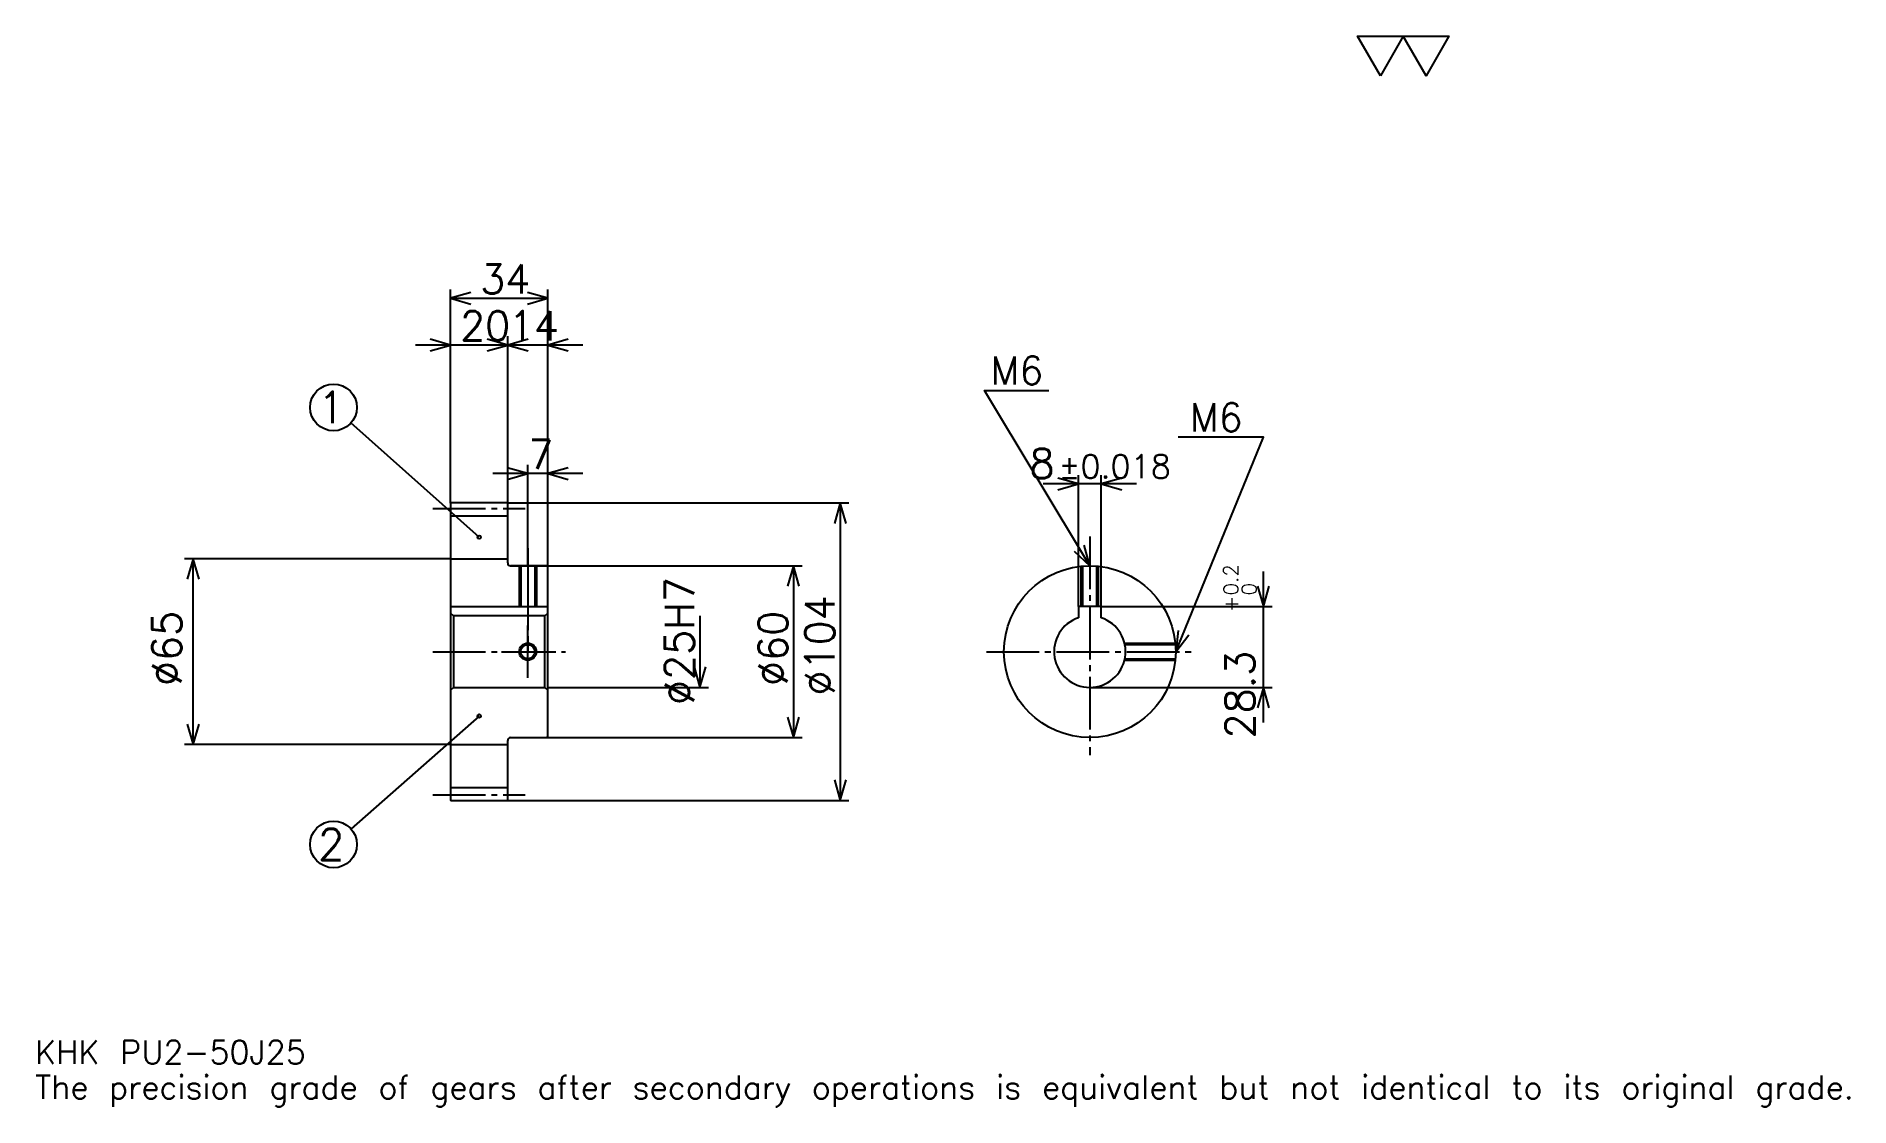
# Model space of a CAD drawing. Extents: x 21 to 654, y 7 to 382.
import ezdxf

# ---------------------------------------------------------------- set-up
doc = ezdxf.new("R2010")
doc.units = 0
doc.linetypes.add('DASHDOT', pattern=[24.521738, 18.391304, -2.043478, 2.043478, -2.043478])
doc.layers.get('0').update_dxf_attribs({"linetype": 'CONTINUOUS'})
doc.layers.add('DASHDOT', color=6, linetype='DASHDOT')
doc.styles.add('KANJI', font='TXT', dxfattribs={"bigfont": 'BIGFONT'})

msp = doc.modelspace()

# ---------------------------------------------------------------- linework, layer by layer
at = {"color": 5}
for p, q in [((165.521729, 218.543488), (165.521729, 293.130432)), ((199.521729, 218.543488), (199.521729, 293.130432)), ((165.521729, 290.065216), (199.521729, 290.065216)), ((197.782593, 273.717407), (153.260864, 273.717407)), ((211.782593, 273.717407), (173.260864, 273.717407)), ((185.521729, 218.543488), (185.521729, 276.782623)), ((175.521729, 206.543488), (130.75235, 246.472412)), ((211.782593, 228.76088), (180.260864, 228.76088)), ((192.521729, 218.543488), (192.521729, 231.826096)), ((384.913025, 182.343491), (384.913025, 228.217407)), ((392.913025, 182.343491), (392.913025, 228.217407)), ((405.173889, 225.152191), (372.652161, 225.152191)), ((165.521729, 218.443481), (165.521729, 218.543488)), ((185.421722, 218.543488), (199.521729, 218.543488)), ((185.521729, 218.443481), (185.521729, 218.543488)), ((192.521729, 196.543488), (192.521729, 218.543488)), ((192.521729, 196.543488), (192.521729, 218.543488)), ((199.521729, 218.543488), (304.760864, 218.543488)), ((199.521729, 196.043488), (199.521729, 218.543488)), ((301.695648, 218.543488), (301.695648, 114.543488)), ((165.521729, 199.043488), (72.543472, 199.043488)), ((75.608688, 134.043488), (75.608688, 199.043488)), ((186.521729, 196.543488), (199.521729, 196.543488)), ((199.521729, 196.543488), (288.413025, 196.543488)), ((285.347809, 196.543488), (285.347809, 136.543488)), ((449.565216, 141.782623), (449.565216, 194.604355)), ((252.652161, 179.043488), (252.652161, 154.043488)), ((392.913025, 182.343491), (452.630432, 182.343491)), ((199.521729, 154.043488), (255.717377, 154.043488)), ((388.913025, 154.043488), (452.630432, 154.043488)), ((175.521729, 144.043488), (130.782196, 104.580917)), ((165.521729, 134.043488), (72.543472, 134.043488)), ((186.521729, 136.543488), (199.521729, 136.543488)), ((199.521729, 136.543488), (288.413025, 136.543488)), ((185.421722, 114.543488), (199.521729, 114.543488)), ((199.521729, 114.543488), (304.760864, 114.543488))]:
    msp.add_line(p, q, dxfattribs=at)
at = {"color": 4}
for p, q in [((165.521729, 214.043488), (185.521729, 214.043488)), ((165.521729, 199.043488), (185.521729, 199.043488)), ((165.521729, 182.343491), (199.521729, 182.343491)), ((166.521729, 179.043488), (166.521729, 154.043488)), ((198.521729, 179.043488), (199.521729, 180.043488)), ((198.521729, 154.043488), (199.521729, 153.043488)), ((165.521729, 134.043488), (185.521729, 134.043488)), ((165.521729, 119.043488), (185.521729, 119.043488))]:
    msp.add_line(p, q, dxfattribs=at)
at = {"color": 7}
msp.add_lwpolyline([(490.434784, 367.82608), (482.46521, 381.639984), (514.343506, 381.639984), (506.373901, 367.82608), (498.404358, 381.639984), (490.434784, 367.82608)], dxfattribs=at)
at = {"color": 5}
for points in [[(172.673904, 292.108704), (165.521729, 290.065216), (172.673904, 288.021729)], [(192.369553, 288.021729), (199.521729, 290.065216), (192.369553, 292.108704)], [(158.369553, 271.67392), (165.521729, 273.717407), (158.369553, 275.760864)], [(178.369553, 271.67392), (185.521729, 273.717407), (178.369553, 275.760864)], [(192.673904, 275.760864), (185.521729, 273.717407), (192.673904, 271.67392)], [(206.673904, 275.760864), (199.521729, 273.717407), (206.673904, 271.67392)], [(388.913025, 196.543488), (352.130432, 257.847839), (374.608704, 257.847839)], [(418.913025, 166.543488), (449.565216, 241.5), (419.730408, 241.5)], [(185.369553, 226.717407), (192.521729, 228.76088), (185.369553, 230.804352)], [(206.673904, 230.804352), (199.521729, 228.76088), (206.673904, 226.717407)], [(377.760864, 223.108704), (384.913025, 225.152191), (377.760864, 227.195663)], [(400.065216, 227.195663), (392.913025, 225.152191), (400.065216, 223.108704)], [(303.739136, 211.391312), (301.695648, 218.543488), (299.652161, 211.391312)], [(383.481018, 201.625061), (388.913025, 196.543488), (386.985535, 203.727783)], [(77.652168, 191.891312), (75.608688, 199.043488), (73.565208, 191.891312)], [(287.391296, 189.391312), (285.347809, 196.543488), (283.304321, 189.391312)], [(447.521729, 189.495667), (449.565216, 182.343491), (451.608704, 189.495667)], [(419.72876, 173.936996), (418.913025, 166.543488), (423.511627, 172.39006)], [(250.608673, 161.195663), (252.652161, 154.043488), (254.695648, 161.195663)], [(451.608704, 146.891312), (449.565216, 154.043488), (447.521729, 146.891312)], [(73.565208, 141.195663), (75.608688, 134.043488), (77.652168, 141.195663)], [(283.304321, 143.695663), (285.347809, 136.543488), (287.391296, 143.695663)], [(299.652161, 121.695663), (301.695648, 114.543488), (303.739136, 121.695663)]]:
    msp.add_lwpolyline(points, dxfattribs=at)
at = {"color": 4}
for points in [[(185.521729, 197.543488), (185.521729, 218.443481), (185.421722, 218.543488), (165.621735, 218.543488), (165.521729, 218.443481), (165.521729, 153.043488)], [(186.521729, 136.543488), (199.021729, 136.543488), (199.521729, 137.043488), (199.521729, 196.043488), (199.021729, 196.543488), (186.521729, 196.543488)], [(189.521729, 196.543488), (189.521729, 182.343491)], [(190.061737, 196.543488), (190.061737, 182.343491)], [(194.98172, 196.543488), (194.98172, 182.343491)], [(195.521729, 196.543488), (195.521729, 182.343491)], [(386.453033, 182.343491), (386.453033, 196.442459)], [(391.373047, 182.343491), (391.373047, 196.442459)], [(385.913025, 182.343491), (385.913025, 196.393112)], [(391.913025, 182.343491), (391.913025, 196.393112)], [(165.521729, 153.043488), (166.521729, 154.043488), (198.521729, 154.043488), (198.521729, 179.043488), (166.521729, 179.043488), (165.521729, 180.043488)], [(392.913025, 178.3862), (392.913025, 182.343491), (384.913025, 182.343491), (384.913025, 178.3862)], [(401.047699, 169.543488), (418.762665, 169.543488)], [(401.168579, 169.003494), (418.812012, 169.003494)], [(401.047699, 163.543488), (418.762665, 163.543488)], [(401.168579, 164.083481), (418.812012, 164.083481)], [(165.521729, 153.043488), (165.521729, 114.643486), (165.621735, 114.543488), (185.421722, 114.543488), (185.521729, 114.643486), (185.521729, 135.543488)]]:
    msp.add_lwpolyline(points, dxfattribs=at)
at = {"color": 5}
for centre, radius in [((124.652161, 251.913055), 8.173913), ((175.521729, 206.543488), 0.613044), ((175.521729, 144.043488), 0.613044), ((124.652161, 99.17392), 8.173913)]:
    msp.add_circle(centre, radius, dxfattribs=at)
at = {"color": 4}
for centre, radius in [((388.913025, 166.543488), 30), ((192.521729, 166.543488), 2.46)]:
    msp.add_circle(centre, radius, dxfattribs=at)
at = {"color": 7}
msp.add_circle((192.521729, 166.543488), 3, dxfattribs=at)
at = {"color": 4}
for centre, radius, start, end in [((186.521729, 197.543488), 1, 180, 270), ((388.913025, 166.543488), 12.5, 108.662925185, 71.337074815), ((186.521729, 135.543488), 1, 90, 180)]:
    msp.add_arc(centre, radius, start, end, dxfattribs=at)
at = {"layer": 'DASHDOT', "color": 7}
for p, q in [((159.391296, 216.543488), (191.652161, 216.543488)), ((388.913025, 206.76088), (388.913025, 130.413055)), ((192.521729, 196.543488), (192.521729, 166.543488)), ((159.391296, 166.543488), (205.652161, 166.543488)), ((352.782593, 166.543488), (425.043457, 166.543488)), ((159.391296, 116.543488), (191.652161, 116.543488))]:
    msp.add_line(p, q, dxfattribs=at)
for points in [[(192.521729, 202.67392), (192.521729, 176.213058)], [(192.521729, 157.413055), (192.521729, 175.67392)], [(183.391296, 166.543488), (201.652161, 166.543488)]]:
    msp.add_lwpolyline(points, dxfattribs=at)

# ---------------------------------------------------------------- texts
at = {"color": 7, "style": 'KANJI'}
for s, height, p in [('34', 10.217391, (175.880432, 291.700012)), ('20', 10.217391, (168.880417, 275.352173)), ('14', 10.217391, (185.880432, 275.352173)), ('M6', 9.808696, (354.173889, 259.891296)), ('1', 10.898551, (119.202888, 246.463776)), ('M6', 9.808696, (423.817383, 243.543488)), ('7', 10.217391, (192.70108, 230.39566)), ('8', 10.217391, (367.822327, 227.195663)), ('%%p0.018', 8.173913, (377.936279, 227.195663)), ('2', 10.898551, (119.202888, 93.724648)), ('KHK PU2-50J25', 8.173913, (20.434782, 22.47826)), ('The precision grade of gears after secondary operations is equivalent but not identical to its original grade.', 8.173913, (20.434782, 10.217391))]:
    msp.add_text(s, height=height, dxfattribs=at).set_placement(p)
for s, height, p in [('0.2', 5.108696, (440.778259, 186.176697)), ('%%c25H7', 10.217391, (250.608673, 147.896744)), ('%%c104', 10.217391, (299.652161, 151.217407)), ('+', 5.108696, (440.778259, 180.454956)), ('0', 5.108696, (447.113037, 186.176697)), ('%%c65', 10.217391, (71.521729, 154.538055)), ('%%c60', 10.217391, (283.304321, 154.538055)), ('28.3', 10.217391, (446.5, 136.230042))]:
    msp.add_text(s, height=height, rotation=90, dxfattribs=at).set_placement(p)

doc.saveas('drawing.dxf')
